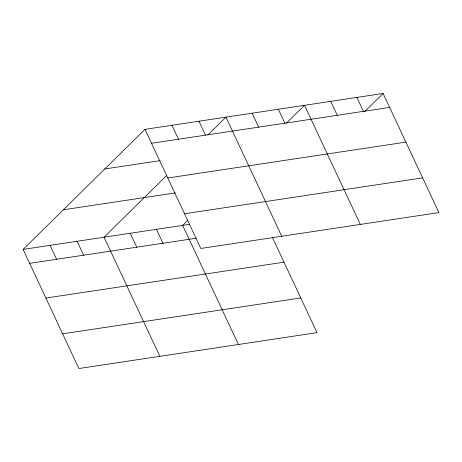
<?xml version="1.0" encoding="UTF-8"?>
<svg xmlns="http://www.w3.org/2000/svg" width="462" height="462" viewBox="0 0 462 462"><rect width="100%" height="100%" fill="white"/><g stroke="black" fill="none" stroke-linecap="round" stroke-linejoin="round"><path stroke-width="0.69" d="M272.257 237.11L317.013 332.652L78.898 368.532L23.1 249.411L144.987 129.348L383.102 93.468L438.9 212.589L200.791 248.464L144.987 129.348M166.794 175.416L104.06 237.214L159.858 356.335M207.848 134.979L225.947 117.146L281.745 236.267M187.664 220.42L182.634 225.375L238.432 344.49M286.423 123.14L304.522 105.307L360.325 224.428M364.495 111.792L383.102 93.468M151.519 143.284L389.628 107.403M104.764 168.965L160.158 160.62M167.775 177.991L405.89 142.117M63.323 209.788L175.427 192.897M184.529 213.756L422.638 177.876M23.1 249.411L189.715 224.307M29.626 263.346L196.24 238.242M45.888 298.059L283.997 262.179M62.641 333.818L300.75 297.944M356.907 97.418L363.438 111.354M330.717 101.363L337.243 115.298M278.332 109.257L284.858 123.192M252.137 113.202L258.668 127.137M198.96 121.211L205.486 135.152M171.974 125.283L178.505 139.218M156.445 229.319L162.97 243.255M130.249 233.27L136.781 247.205M77.073 241.28L83.599 255.215M50.087 245.345L56.612 259.28"/></g></svg>
